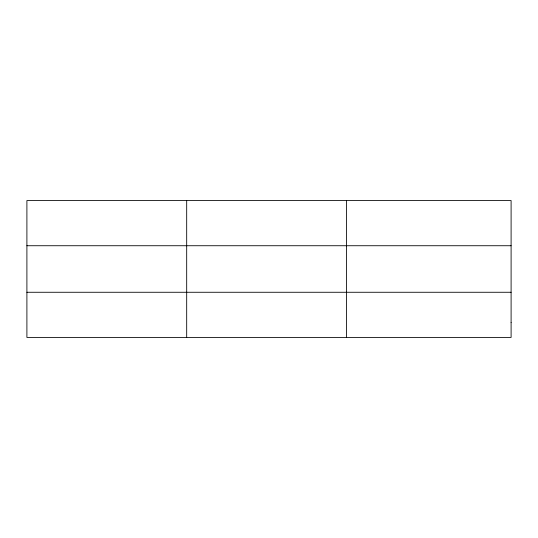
<?xml version="1.0" encoding="UTF-8"?>
<svg xmlns="http://www.w3.org/2000/svg" width="538" height="538" viewBox="0 0 538 538"><rect width="100%" height="100%" fill="white"/><g stroke="black" fill="none" stroke-linecap="round" stroke-linejoin="round"><path stroke-width="0.81" d="M186.686 200.573L186.686 337.427M346.472 200.573L346.472 337.427M26.9 245.731L511.1 245.731M26.9 292.269L511.1 292.269M511.1 322.376L511.1 337.427L26.9 337.427L26.9 200.573L511.1 200.573L511.1 322.376"/></g></svg>
